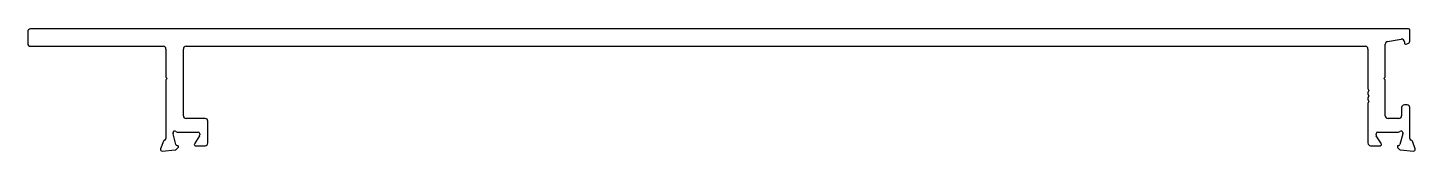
# Model space of a CAD drawing. Extents: x -133 to 122, y 15 to 37.
import ezdxf

# ---------------------------------------------------------------- set-up
doc = ezdxf.new("R2010")
doc.units = 0
doc.layers.get('0').update_dxf_attribs({"linetype": 'CONTINUOUS'})

msp = doc.modelspace()

# ---------------------------------------------------------------- linework, layer by layer
for p, q in [((-133, 36.73), (-133, 34.53)), ((120.76, 37.23), (-132.5, 37.23)), ((121.01, 34.97), (121.01, 36.98)), ((-132.5, 34.03), (-108.1, 34.03)), ((-107.6, 33.53), (-107.6, 28.36)), ((-104.4, 21.23), (-104.4, 33.53)), ((-103.9, 34.03), (112.81, 34.03)), ((113.31, 33.53), (113.31, 26.24)), ((116.51, 28.36), (116.51, 34.4)), ((116.92, 34.89), (119.42, 35.33)), ((120.01, 34.84), (120.01, 34.68)), ((120.33, 34.44), (120.64, 34.52)), ((-107.6, 28.36), (-107.35, 28.11)), ((-107.35, 28.11), (-107.6, 27.86)), ((116.26, 28.11), (116.51, 28.36)), ((116.51, 27.86), (116.26, 28.11)), ((-107.6, 27.86), (-107.6, 17.03)), ((113.31, 25.53), (113.31, 25.24)), ((113.38, 26.06), (113.55, 25.89)), ((113.55, 25.88), (113.38, 25.71)), ((116.51, 21.23), (116.51, 27.86)), ((113.31, 24.53), (113.31, 24.24)), ((113.31, 23.53), (113.31, 16.23)), ((113.38, 25.06), (113.55, 24.89)), ((113.55, 24.88), (113.38, 24.71)), ((113.38, 24.06), (113.55, 23.89)), ((113.55, 23.88), (113.38, 23.71)), ((120.51, 23.23), (120.01, 23.23)), ((-100.4, 20.73), (-103.9, 20.73)), ((119.01, 20.73), (117.01, 20.73)), ((119.51, 22.73), (119.51, 21.23)), ((121.01, 17.03), (121.01, 22.73)), ((-106.3, 17.97), (-106.3, 18.13)), ((-105.77, 15.97), (-106.29, 17.89)), ((-105.55, 18.23), (-101.7, 18.23)), ((-101.4, 17.93), (-101.4, 17.71)), ((-99.9, 16.23), (-99.9, 20.23)), ((114.81, 17.71), (114.81, 17.93)), ((115.11, 18.23), (118.96, 18.23)), ((119.7, 17.89), (119.18, 15.97)), ((119.71, 18.13), (119.71, 17.97)), ((-108.07, 16.54), (-108.58, 15.13)), ((-105.72, 15.03), (-105.36, 15.39)), ((-105.45, 15.72), (-105.56, 15.76)), ((-101.44, 17.55), (-102.37, 16.04)), ((-102.2, 15.73), (-100.4, 15.73)), ((113.81, 15.73), (115.61, 15.73)), ((115.78, 16.04), (114.85, 17.55)), ((118.77, 15.39), (119.13, 15.03)), ((118.97, 15.76), (118.86, 15.72)), ((121.99, 15.13), (121.48, 16.54)), ((-108.27, 14.73), (-105.91, 14.94)), ((119.32, 14.94), (121.68, 14.73))]:
    msp.add_line(p, q)
for centre, radius, start, end in [((-132.5, 36.73), 0.5, 90, 180), ((120.76, 36.98), 0.25, 0, 90), ((-132.5, 34.53), 0.5, 180, 270), ((-108.1, 33.53), 0.5, 0, 90), ((-103.9, 33.53), 0.5, 90, 180), ((112.81, 33.53), 0.5, 0, 90), ((117.01, 34.4), 0.5, 100, 180), ((119.51, 34.84), 0.5, 0, 100), ((120.26, 34.68), 0.25, 180, 285), ((120.51, 35.01), 0.5, 285, 355.978), ((113.56, 26.24), 0.25, 180, 225), ((113.56, 25.53), 0.25, 135, 180), ((113.55, 25.88), 0.008, 315, 45), ((113.56, 25.24), 0.25, 180, 225), ((113.56, 24.53), 0.25, 135, 180), ((113.56, 24.24), 0.25, 180, 225), ((113.56, 23.53), 0.25, 135, 180), ((113.55, 24.88), 0.008, 315, 45), ((113.55, 23.88), 0.008, 315, 45), ((120.01, 22.73), 0.5, 90, 180), ((120.51, 22.73), 0.5, 0, 90), ((-103.9, 21.23), 0.5, 180, 270), ((-100.4, 20.23), 0.5, 0, 90), ((117.01, 21.23), 0.5, 180.0087, 269.9122), ((119.01, 21.23), 0.5, 270, 0), ((-106, 18.13), 0.3, 41.8103, 180), ((-106, 17.97), 0.3, 180, 195), ((-105.55, 18.53), 0.3, 221.8103, 270), ((-101.7, 17.93), 0.3, 0, 90), ((115.11, 17.93), 0.3, 90, 180), ((118.96, 18.53), 0.3, 270, 318.1897), ((119.41, 18.13), 0.3, 0, 138.1897), ((119.41, 17.97), 0.3, 345, 0), ((-107.79, 16.44), 0.3, 100.9043, 160), ((-107.9, 17.03), 0.3, 280.9043, 0), ((-105.48, 16.04), 0.3, 195, 255), ((-105.5, 15.53), 0.2, 315, 75), ((-102.2, 15.93), 0.2, 148.6, 270), ((-101.7, 17.71), 0.3, 328.6, 0), ((-100.4, 16.23), 0.5, 270, 0), ((113.81, 16.23), 0.5, 180, 270), ((115.11, 17.71), 0.3, 180, 211.4), ((115.61, 15.93), 0.2, 270, 31.4), ((118.91, 15.53), 0.2, 105, 225), ((118.89, 16.04), 0.3, 285, 345), ((121.31, 17.03), 0.3, 180, 259.0957), ((121.2, 16.44), 0.3, 20, 79.0957), ((-108.3, 15.03), 0.3, 160, 275), ((-105.93, 15.24), 0.3, 275, 315), ((119.34, 15.24), 0.3, 225, 265), ((121.71, 15.03), 0.3, 265, 20)]:
    msp.add_arc(centre, radius, start, end)

doc.saveas('drawing.dxf')
